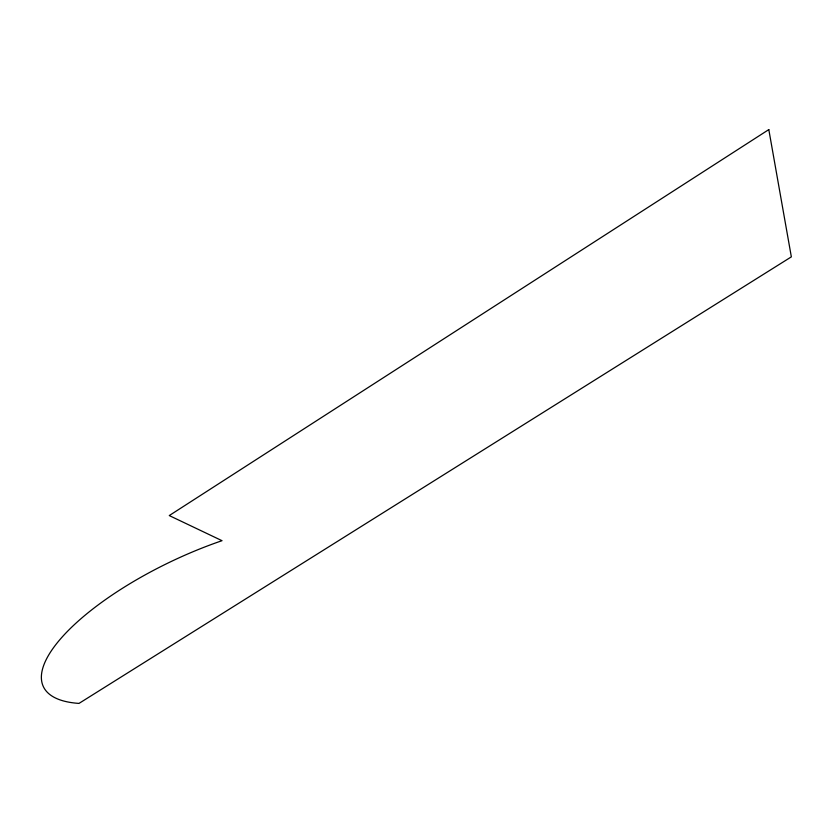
<?xml version="1.0" encoding="UTF-8"?>
<svg xmlns="http://www.w3.org/2000/svg" width="833" height="833" viewBox="0 0 833 833"><rect width="100%" height="100%" fill="white"/><g stroke="black" fill="none" stroke-linecap="round" stroke-linejoin="round"><path stroke-width="1.25" d="M768.807 129.594L169.266 515.565L222.015 540.69A169.89 58.195 -25.4 0 0 61.278 638.036A169.89 58.195 -25.4 0 0 79 703.406L791.35 256.866L768.807 129.594"/></g></svg>
